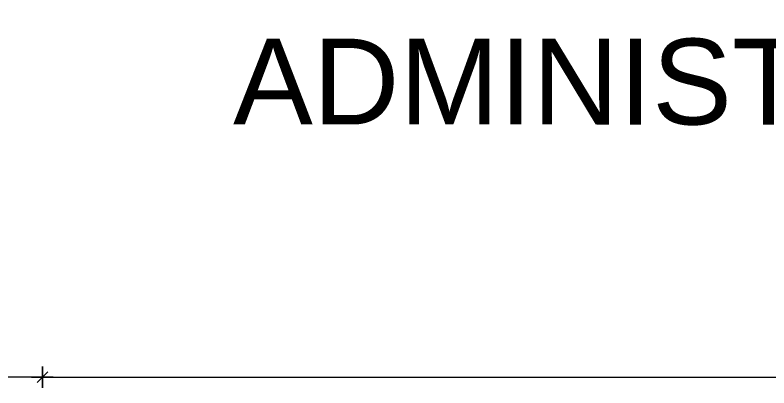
# Model space of a CAD drawing. Header units: metres. Extents: x 5 to 242, y -3 to 162.
# Drawn here: x 180.598 to 184.994, y 77.691 to 79.864 of the extents above; entities that cross this region are included whole.
import ezdxf

# ---------------------------------------------------------------- set-up
doc = ezdxf.new("R2010")
doc.units = ezdxf.units.M
doc.layers.add('1053_ARQ_BASE_MATADOURO_dwg', color=7, linetype='Continuous', lineweight=5, true_color=0x767676)
doc.layers.add('A-COTAS', color=7, linetype='Continuous', lineweight=9)
doc.layers.add('A-TEXTO1', color=7, linetype='Continuous', lineweight=5)
doc.styles.add('Arial', font='arial.ttf', dxfattribs={"height": 0.5})

# ---------------------------------------------------------------- blocks, each defined once
blk = doc.blocks.new('1053_ARQ_BASE_MATADOURO_dwg_PU-Tick-4039619-TÉRREO 1_20')
at = {"layer": 'A-COTAS', "color": 253, "true_color": 0xaaaaaa}
for p, q in [((0, -1), (0, 1)), ((1, 0), (-1, 0)), ((-0.5, -0.5), (0.5, 0.5))]:
    blk.add_line(p, q, dxfattribs=at)
blk = doc.blocks.new('1053_ARQ_BASE_MATADOURO_dwg_arq geral tgov-4039641-TÉRREO 1_20')
at = {"layer": 'A-COTAS', "color": 253, "true_color": 0xaaaaaa}
for p, q in [((24.0857, -5.4327), (-62.4375, -5.4327)), ((24.2107, -5.4327), (36.6357, -5.4327))]:
    blk.add_line(p, q, dxfattribs=at)
at = {"xscale": 0.0625, "yscale": 0.0625, "zscale": 0.0625, "rotation": 180}
blk.add_blockref('1053_ARQ_BASE_MATADOURO_dwg_PU-Tick-4039619-TÉRREO 1_20', (24.1482, -5.4327), dxfattribs=at)
at = {"xscale": 0.0625, "yscale": 0.0625, "zscale": 0.0625}
blk.add_blockref('1053_ARQ_BASE_MATADOURO_dwg_PU-Tick-4039619-TÉRREO 1_20', (24.1482, -5.4327), dxfattribs=at)
at = {"layer": 'A-TEXTO1', "insert": (25.2603, -3.4597), "char_height": 0.5, "width": 12.087952, "attachment_point": 1, "rotation": 359.9922, "line_spacing_factor": 0.941778, "style": 'Arial'}
blk.add_mtext('ADMINISTRAÇÃO / VESTIÁRIO', dxfattribs=at)
blk = doc.blocks.new('1053_ARQ_BASE_MATADOURO_dwg-3625622-TÉRREO 1_20')
blk.add_blockref('1053_ARQ_BASE_MATADOURO_dwg_arq geral tgov-4039641-TÉRREO 1_20', (130.2098, 83.186))

msp = doc.modelspace()

# ---------------------------------------------------------------- block references
at = {"layer": '1053_ARQ_BASE_MATADOURO_dwg', "color": 253, "true_color": 0xaaaaaa}
msp.add_blockref('1053_ARQ_BASE_MATADOURO_dwg-3625622-TÉRREO 1_20', (26.3988, 0), dxfattribs=at)

doc.saveas('drawing.dxf')
